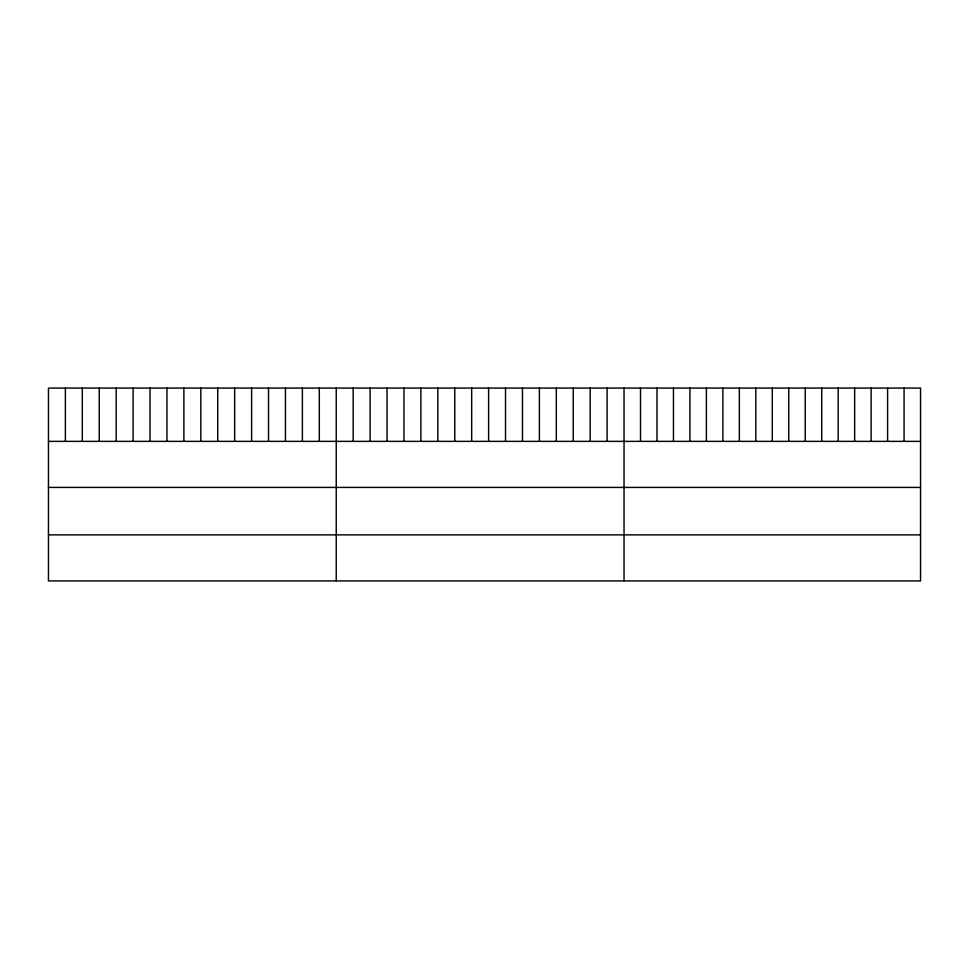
<?xml version="1.0" encoding="UTF-8"?>
<svg xmlns="http://www.w3.org/2000/svg" width="969" height="969" viewBox="0 0 969 969"><rect width="100%" height="100%" fill="white"/><g stroke="black" fill="none" stroke-linecap="round" stroke-linejoin="round"><path stroke-width="1.45" d="M920.55 441.367L920.55 580.915L48.45 580.915L48.45 388.084L920.55 388.084L920.55 441.367L48.45 441.367M48.45 487.419L920.55 487.419M48.45 534.864L920.55 534.864M904.077 388.084L904.077 441.367M887.604 388.084L887.604 441.367M871.131 388.084L871.131 441.367M854.658 388.084L854.658 441.367M838.185 388.084L838.185 441.367M821.712 388.084L821.712 441.367M805.239 388.084L805.239 441.367M788.766 388.084L788.766 441.367M772.293 388.084L772.293 441.367M755.82 388.084L755.82 441.367M739.347 388.084L739.347 441.367M722.874 388.084L722.874 441.367M706.401 388.084L706.401 441.367M689.928 388.084L689.928 441.367M673.455 388.084L673.455 441.367M656.982 388.084L656.982 441.367M640.509 388.084L640.509 441.367M624.036 388.084L624.036 580.915M607.103 388.084L607.103 441.367M590.182 388.084L590.182 441.367M573.248 388.084L573.248 441.367M556.315 388.084L556.315 441.367M539.394 388.084L539.394 441.367M522.461 388.084L522.461 441.367M505.527 388.084L505.527 441.367M488.606 388.084L488.606 441.367M471.673 388.084L471.673 441.367M454.752 388.084L454.752 441.367M437.818 388.084L437.818 441.367M420.885 388.084L420.885 441.367M403.964 388.084L403.964 441.367M387.031 388.084L387.031 441.367M370.097 388.084L370.097 441.367M353.176 388.084L353.176 441.367M336.243 388.084L336.243 580.915M319.31 388.084L319.31 441.367M302.389 388.084L302.389 441.367M285.455 388.084L285.455 441.367M268.522 388.084L268.522 441.367M251.601 388.084L251.601 441.367M234.668 388.084L234.668 441.367M217.734 388.084L217.734 441.367M200.813 388.084L200.813 441.367M183.88 388.084L183.88 441.367M166.959 388.084L166.959 441.367M150.025 388.084L150.025 441.367M133.092 388.084L133.092 441.367M116.171 388.084L116.171 441.367M99.238 388.084L99.238 441.367M82.304 388.084L82.304 441.367M65.383 388.084L65.383 441.367"/></g></svg>
